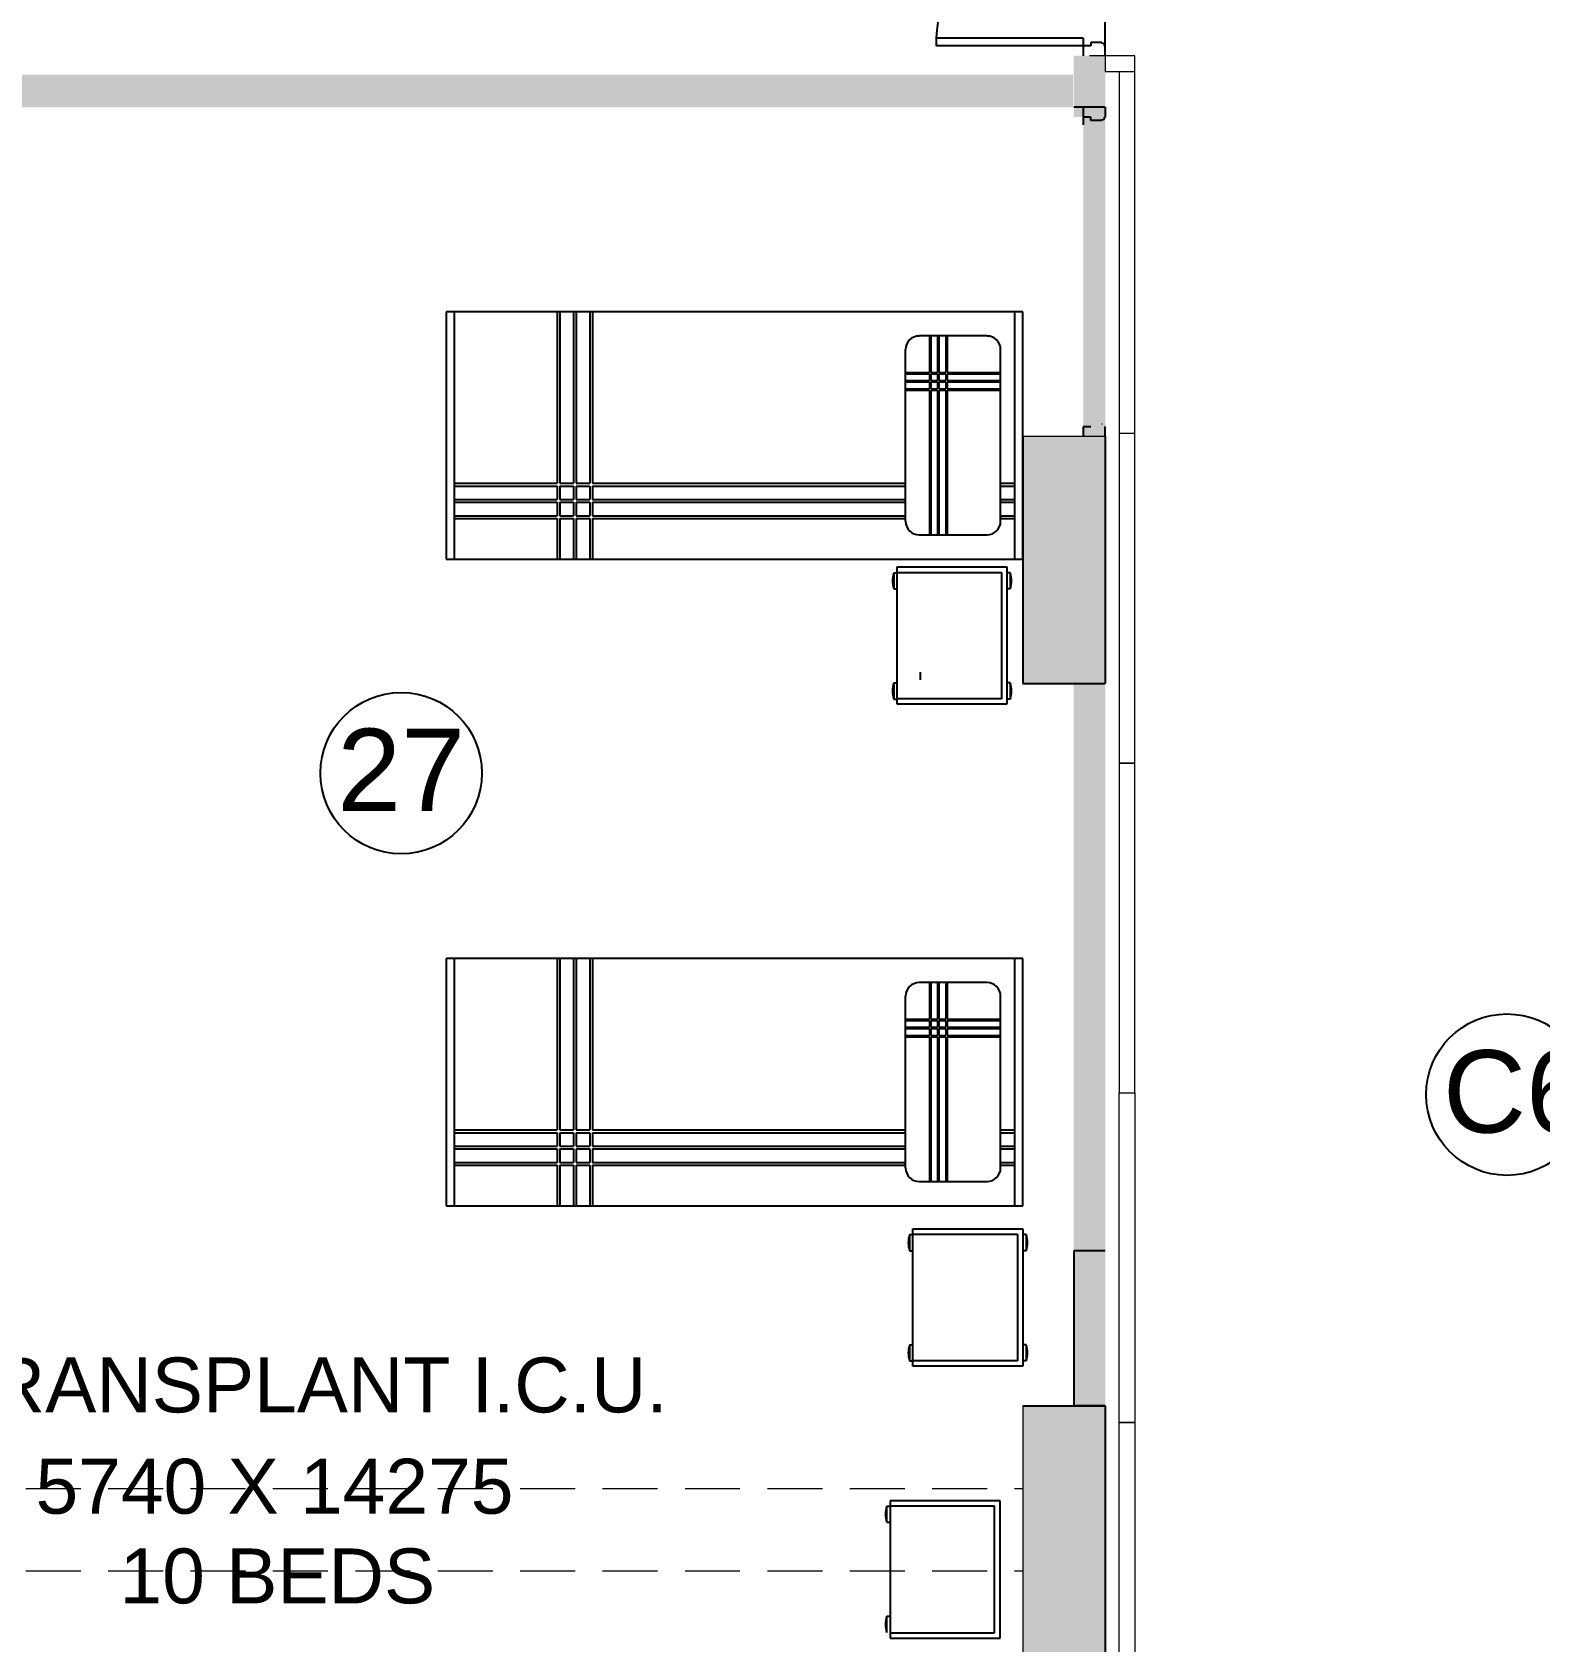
# Model space of a CAD drawing. Extents: x 11034434 to 11724204, y -4674497 to -3911811.
# Drawn here: x 11642517 to 11648006, y -4544222 to -4538362 of the extents above; entities that cross this region are included whole.
import ezdxf

# ---------------------------------------------------------------- set-up
doc = ezdxf.new("R2010")
doc.units = 0
doc.header["$MEASUREMENT"] = 0
doc.linetypes.add('HIDDEN', pattern=[0.375, 0.25, -0.125])
doc.layers.get('0').update_dxf_attribs({"color": 251, "linetype": 'CONTINUOUS'})
doc.layers.add('0.0', color=251, linetype='CONTINUOUS', lineweight=0)
doc.layers.add('WALL PANEL', color=7, linetype='CONTINUOUS', lineweight=15)
doc.layers.add('BEAM', color=251, linetype='CONTINUOUS')
doc.layers.add('HATCH', color=251, linetype='CONTINUOUS')
doc.styles.get("Standard").update_dxf_attribs({"font": 'arial.ttf'})

msp = doc.modelspace()

# ---------------------------------------------------------------- hatches: boundary and pattern name
at = {"ltscale": 500}
for points in [[(11646309, -4538671.4), (11646424, -4538671.4), (11646424.3, -4538448), (11646309.4, -4538448), (11646309, -4538448), (11646309, -4538448)], [(11640279, -4538517.3), (11646307.1, -4538517.3), (11646307.1, -4538635.9), (11640279, -4538635.9)], [(11646344, -4539835.4), (11646424, -4539835.4), (11646424, -4538671.3), (11646344, -4538671.3)], [(11646309, -4542798), (11646309, -4543363), (11646424, -4543363), (11646424, -4540733), (11646309, -4540733)]]:
    msp.add_hatch(color=256, dxfattribs=at).paths.add_polyline_path(points)
at = {"layer": 'HATCH', "ltscale": 500}
h = msp.add_hatch(color=251, dxfattribs=at)
h.dxf.hatch_style = 1
h.paths.add_polyline_path([(11633364, -4566323), (11633664, -4566323), (11633664, -4567223), (11633364, -4567223)])
h.paths.add_polyline_path([(11676774, -4570188), (11677674, -4570188), (11677674, -4570488), (11676774, -4570488)])
h.paths.add_polyline_path([(11651189, -4576253), (11651489, -4576253), (11651489, -4577153), (11651189, -4577153)])
h.paths.add_polyline_path([(11673574, -4576253), (11674174, -4576253), (11674174, -4576553), (11673574, -4576553)])
h.paths.add_polyline_path([(11629934, -4558133), (11630684, -4558133), (11630684, -4558433), (11629934, -4558433)])
h.paths.add_polyline_path([(11629934, -4561663), (11630834, -4561663), (11630834, -4561963), (11629934, -4561963)])
h.paths.add_polyline_path([(11666915.7, -4576153), (11667744, -4576153), (11667744, -4576453), (11666915.7, -4576453)])
h.paths.add_polyline_path([(11643159, -4575553), (11643459, -4575553), (11643459, -4576453), (11643159, -4576453)])
h.paths.add_polyline_path([(11636989, -4575703), (11637289, -4575703), (11637289, -4576453), (11636989, -4576453)])
h.paths.add_polyline_path([(11636664, -4576478), (11636964, -4576478), (11636964, -4577228), (11636664, -4577228)])
h.paths.add_polyline_path([(11629934, -4547263), (11630684, -4547263), (11630684, -4547563), (11629934, -4547563)])
h.paths.add_polyline_path([(11676774, -4547263), (11677674, -4547263), (11677674, -4547563), (11676774, -4547563)])
h.paths.add_polyline_path([(11629834, -4566323), (11630134, -4566323), (11630134, -4567223), (11629834, -4567223)])
h.paths.add_polyline_path([(11636664, -4575703), (11636964, -4575703), (11636964, -4576453), (11636664, -4576453)])
h.paths.add_polyline_path([(11676674, -4533533), (11676974, -4533533), (11676974, -4532554.7), (11676674, -4532554.7)])
h.paths.add_polyline_path([(11629934, -4554533), (11630684, -4554533), (11630684, -4554833), (11629934, -4554833)])
h.paths.add_polyline_path([(11658389, -4576253), (11658689, -4576253), (11658689, -4577153), (11658389, -4577153)])
h.paths.add_polyline_path([(11676774, -4527303), (11677674, -4527303), (11677674, -4527603), (11676774, -4527603)])
h.paths.add_polyline_path([(11676774, -4543663), (11677674, -4543663), (11677674, -4543963), (11676774, -4543963)])
h.paths.add_polyline_path([(11629934, -4550933), (11630684, -4550933), (11630684, -4551233), (11629934, -4551233)])
h.paths.add_polyline_path([(11661989, -4570223), (11662289, -4570223), (11662289, -4571123), (11661989, -4571123)])
h.paths.add_polyline_path([(11676774, -4550933), (11677674, -4550933), (11677674, -4551233), (11676774, -4551233)])
h.paths.add_polyline_path([(11634979, -4536533), (11635279, -4536533), (11635279, -4537133), (11634979, -4537133)])
h.paths.add_polyline_path([(11629934, -4536533), (11630834, -4536533), (11630834, -4536833), (11629934, -4536833)])
h.paths.add_polyline_path([(11676774, -4536533), (11677574, -4536533), (11677574, -4536833), (11676774, -4536833)])
h.paths.add_polyline_path([(11673574, -4565263), (11674272.9, -4565263), (11674272.9, -4565563), (11673574, -4565563)])
h.paths.add_polyline_path([(11670744, -4576153), (11671572.3, -4576153), (11671572.3, -4576453), (11670744, -4576453)])
h.paths.add_polyline_path([(11676774, -4558133), (11677674, -4558133), (11677674, -4558433), (11676774, -4558433)])
h.paths.add_polyline_path([(11634979, -4532933), (11635279, -4532933), (11635279, -4533533), (11634979, -4533533)])
h.paths.add_polyline_path([(11635304, -4532933), (11635604, -4532933), (11635604, -4533533), (11635304, -4533533)])
h.paths.add_polyline_path([(11631314, -4532633), (11631614, -4532633), (11631614, -4533533), (11631314, -4533533)])
h.paths.add_polyline_path([(11676774, -4576153), (11677674, -4576153), (11677674, -4576453), (11676774, -4576453)])
h.paths.add_polyline_path([(11649424, -4525003), (11649724, -4525003), (11649724, -4525903), (11649424, -4525903)])
h.paths.add_polyline_path([(11655454, -4525003), (11655754, -4525003), (11655754, -4525903), (11655454, -4525903)])
h.paths.add_polyline_path([(11633364, -4575703), (11633664, -4575703), (11633664, -4576453), (11633364, -4576453)])
h.paths.add_polyline_path([(11635304, -4536533), (11635604, -4536533), (11635604, -4537133), (11635304, -4537133)])
h.paths.add_polyline_path([(11646124, -4525003), (11646424, -4525003), (11646424, -4525903), (11646124, -4525903)])
h.paths.add_polyline_path([(11631314, -4526753), (11631614, -4526753), (11631614, -4527503), (11631314, -4527503)])
h.paths.add_polyline_path([(11634979, -4540133), (11635279, -4540133), (11635279, -4540733), (11634979, -4540733)])
h.paths.add_polyline_path([(11635304, -4540733), (11635604, -4540733), (11635604, -4540133), (11635304, -4540133)])
h.paths.add_polyline_path([(11633364, -4561213), (11633664, -4561213), (11633664, -4561963), (11633364, -4561963)])
h.paths.add_polyline_path([(11634979, -4526753), (11635279, -4526753), (11635279, -4527503), (11634979, -4527503)])
h.paths.add_polyline_path([(11632914, -4576478), (11633664, -4576478), (11633664, -4576778), (11632914, -4576778)])
h.paths.add_polyline_path([(11661989, -4576253), (11662289, -4576253), (11662289, -4577153), (11661989, -4577153)])
h.paths.add_polyline_path([(11633364, -4570223), (11633664, -4570223), (11633664, -4570973), (11633364, -4570973)])
h.paths.add_polyline_path([(11654789, -4576253), (11655089, -4576253), (11655089, -4577153), (11654789, -4577153)])
h.paths.add_polyline_path([(11676774, -4540133), (11677674, -4540133), (11677674, -4540433), (11676774, -4540433)])
h.paths.add_polyline_path([(11629934, -4543663), (11630684, -4543663), (11630684, -4543963), (11629934, -4543963)])
h.paths.add_polyline_path([(11670744, -4576478), (11671344, -4576478), (11671344, -4576778), (11670744, -4576778)])
h.paths.add_polyline_path([(11629659, -4576478), (11630409, -4576478), (11630409, -4576778), (11629659, -4576778)])
h.paths.add_polyline_path([(11667144, -4576478), (11667744, -4576478), (11667744, -4576778), (11667144, -4576778)])
h.paths.add_polyline_path([(11630834, -4540133), (11629934, -4540133), (11629934, -4540433), (11630834, -4540433)])
h.paths.add_polyline_path([(11643159, -4570223), (11643459, -4570223), (11643459, -4571123), (11643159, -4571123)])
h.paths.add_polyline_path([(11647589, -4576253), (11647889, -4576253), (11647889, -4577153), (11647589, -4577153)])
h.paths.add_polyline_path([(11667444, -4570223), (11667744, -4570223), (11667744, -4571123), (11667444, -4571123)])
h.paths.add_polyline_path([(11676774, -4561663), (11677674, -4561663), (11677674, -4561963), (11676774, -4561963)])
h.paths.add_polyline_path([(11676774, -4566923), (11677752.3, -4566923), (11677752.3, -4567223), (11676774, -4567223)])
h.paths.add_polyline_path([(11637734, -4526603), (11638034, -4526603), (11638034, -4527503), (11637734, -4527503)])
edge = h.paths.add_edge_path()
edge.add_line((11658239, -4526603), (11658239, -4527503))
edge.add_line((11670744, -4567223), (11671722.3, -4567223))
edge.add_line((11636664, -4561213), (11636664, -4561963))
edge.add_line((11658539, -4533533), (11658539, -4532633))
edge.add_line((11636964, -4570973), (11636964, -4570223))
edge.add_line((11636989, -4570223), (11636989, -4570973))
h.paths.add_polyline_path([(11655454, -4566923), (11656354, -4566923), (11656354, -4567223), (11655454, -4567223)], flags=17)
h.paths.add_polyline_path([(11640094, -4566323), (11640394, -4566323), (11640394, -4567223), (11640094, -4567223)], flags=17)
h.paths.add_polyline_path([(11636989, -4566473), (11637289, -4566473), (11637289, -4567223), (11636989, -4567223)], flags=17)
h.paths.add_polyline_path([(11636989, -4570223), (11637289, -4570223), (11637289, -4570973), (11636989, -4570973)], flags=17)
h.paths.add_polyline_path([(11645445.7, -4566923), (11646424, -4566923), (11646424, -4567223), (11645445.7, -4567223)], flags=17)
h.paths.add_polyline_path([(11647249.9, -4570223), (11648228.1, -4570223), (11648228.1, -4570523), (11647249.9, -4570523)], flags=17)
h.paths.add_polyline_path([(11660814, -4566923), (11661714, -4566923), (11661714, -4567223), (11660814, -4567223)], flags=17)
h.paths.add_polyline_path([(11649424, -4566923), (11650402.3, -4566923), (11650402.3, -4567223), (11649424, -4567223)], flags=17)
h.paths.add_polyline_path([(11666844, -4566923), (11667744, -4566923), (11667744, -4567223), (11666844, -4567223)], flags=17)
h.paths.add_polyline_path([(11636664, -4566473), (11636964, -4566473), (11636964, -4567223), (11636664, -4567223)], flags=17)
h.paths.add_polyline_path([(11636664, -4570223), (11636964, -4570223), (11636964, -4570973), (11636664, -4570973)], flags=17)
h.paths.add_polyline_path([(11660814, -4540133), (11661714, -4540133), (11661714, -4540433), (11660814, -4540433)], flags=17)
h.paths.add_polyline_path([(11655454, -4532933), (11655754, -4532933), (11655754, -4533533), (11655454, -4533533)], flags=16)
h.paths.add_polyline_path([(11655454, -4547263), (11656354, -4547263), (11656354, -4547563), (11655454, -4547563)], flags=17)
h.paths.add_polyline_path([(11652224, -4531073), (11652824, -4531073), (11652824, -4531373), (11652224, -4531373)], flags=17)
h.paths.add_polyline_path([(11652224, -4533233), (11652824, -4533233), (11652824, -4533533), (11652224, -4533533)], flags=16)
h.paths.add_polyline_path([(11660814, -4561663), (11661714, -4561663), (11661714, -4561963), (11660814, -4561963)], flags=17)
h.paths.add_polyline_path([(11636664, -4561213), (11636964, -4561213), (11636964, -4561963), (11636664, -4561963)], flags=17)
h.paths.add_polyline_path([(11646424, -4551233), (11645524, -4551233), (11645524, -4550933), (11646424, -4550933)], flags=17)
h.paths.add_polyline_path([(11639494, -4558133), (11640394, -4558133), (11640394, -4558433), (11639494, -4558433)], flags=17)
h.paths.add_polyline_path([(11646124, -4561363), (11646424, -4561363), (11646424, -4562263), (11646124, -4562263)], flags=17)
h.paths.add_polyline_path([(11639494, -4561663), (11640394, -4561663), (11640394, -4561963), (11639494, -4561963)], flags=17)
h.paths.add_polyline_path([(11655454, -4558133), (11656354, -4558133), (11656354, -4558433), (11655454, -4558433)], flags=17)
h.paths.add_polyline_path([(11636989, -4561213), (11637289, -4561213), (11637289, -4561963), (11636989, -4561963)], flags=17)
h.paths.add_polyline_path([(11639494, -4554533), (11640394, -4554533), (11640394, -4554833), (11639494, -4554833)], flags=17)
h.paths.add_polyline_path([(11660814, -4543663), (11661714, -4543663), (11661714, -4543963), (11660814, -4543963)], flags=17)
h.paths.add_polyline_path([(11660814, -4554533), (11661714, -4554533), (11661714, -4554833), (11660814, -4554833)], flags=17)
h.paths.add_polyline_path([(11660814, -4550933), (11661714, -4550933), (11661714, -4551233), (11660814, -4551233)], flags=17)
h.paths.add_polyline_path([(11664314, -4565263), (11664914, -4565263), (11664914, -4565563), (11664314, -4565563)], flags=17)
h.paths.add_polyline_path([(11670744, -4547263), (11671644, -4547263), (11671644, -4547563), (11670744, -4547563)], flags=17)
h.paths.add_polyline_path([(11666844, -4547263), (11667744, -4547263), (11667744, -4547563), (11666844, -4547563)], flags=17)
h.paths.add_polyline_path([(11649424, -4554233), (11649724, -4554233), (11649724, -4555133), (11649424, -4555133)], flags=17)
h.paths.add_polyline_path([(11655454, -4554533), (11656354, -4554533), (11656354, -4554833), (11655454, -4554833)], flags=17)
h.paths.add_polyline_path([(11670744, -4566923), (11671722.3, -4566923), (11671722.3, -4567223), (11670744, -4567223)], flags=17)
h.paths.add_polyline_path([(11646124, -4554233), (11646424, -4554233), (11646424, -4555133), (11646124, -4555133)], flags=17)
h.paths.add_polyline_path([(11667444, -4554233), (11667744, -4554233), (11667744, -4555133), (11667444, -4555133)], flags=17)
h.paths.add_polyline_path([(11649424, -4547263), (11650324, -4547263), (11650324, -4547563), (11649424, -4547563)], flags=17)
h.paths.add_polyline_path([(11662541.5, -4533233), (11663441.5, -4533233), (11663441.5, -4533533), (11662541.5, -4533533)], flags=17)
h.paths.add_polyline_path([(11666844, -4533233), (11667744, -4533233), (11667744, -4533533), (11666844, -4533533)], flags=17)
h.paths.add_polyline_path([(11670744, -4533233), (11671644, -4533233), (11671644, -4533533), (11670744, -4533533)], flags=17)
h.paths.add_polyline_path([(11655454, -4550933), (11656354, -4550933), (11656354, -4551233), (11655454, -4551233)], flags=17)
h.paths.add_polyline_path([(11649424, -4550933), (11650324, -4550933), (11650324, -4551233), (11649424, -4551233)], flags=17)
h.paths.add_polyline_path([(11642994, -4565263), (11643594, -4565263), (11643594, -4565563), (11642994, -4565563)], flags=17)
h.paths.add_polyline_path([(11655454, -4540133), (11656354, -4540133), (11656354, -4540433), (11655454, -4540433)], flags=17)
h.paths.add_polyline_path([(11639494, -4550933), (11640394, -4550933), (11640394, -4551233), (11639494, -4551233)], flags=17)
h.paths.add_polyline_path([(11670744, -4550933), (11671644, -4550933), (11671644, -4551233), (11670744, -4551233)], flags=17)
h.paths.add_polyline_path([(11666844, -4550933), (11667744, -4550933), (11667744, -4551233), (11666844, -4551233)], flags=17)
h.paths.add_polyline_path([(11670744, -4554233), (11671044, -4554233), (11671044, -4555133), (11670744, -4555133)], flags=17)
h.paths.add_polyline_path([(11649424, -4557833), (11649724, -4557833), (11649724, -4558733), (11649424, -4558733)], flags=17)
h.paths.add_polyline_path([(11670744, -4561363), (11671044, -4561363), (11671044, -4562263), (11670744, -4562263)], flags=17)
h.paths.add_polyline_path([(11655454, -4543663), (11656354, -4543663), (11656354, -4543963), (11655454, -4543963)], flags=17)
h.paths.add_polyline_path([(11667444, -4543363), (11667744, -4543363), (11667744, -4544263), (11667444, -4544263)], flags=17)
h.paths.add_polyline_path([(11670744, -4543363), (11671044, -4543363), (11671044, -4544263), (11670744, -4544263)], flags=17)
h.paths.add_polyline_path([(11645524, -4547263), (11646424, -4547263), (11646424, -4547563), (11645524, -4547563)], flags=17)
h.paths.add_polyline_path([(11660618.7, -4547262.8), (11661714, -4547263), (11661714, -4547563), (11660618.7, -4547562.8)], flags=17)
h.paths.add_polyline_path([(11639494, -4547263), (11640394, -4547263), (11640394, -4547563), (11639494, -4547563)], flags=17)
h.paths.add_polyline_path([(11654449.9, -4570223), (11655428.1, -4570223), (11655428.1, -4570523), (11654449.9, -4570523)], flags=17)
h.paths.add_polyline_path([(11646124, -4557833), (11646424, -4557833), (11646424, -4558733), (11646124, -4558733)], flags=17)
h.paths.add_polyline_path([(11641979, -4527503), (11642279, -4527503), (11642279, -4526703), (11641979, -4526703)], flags=17)
h.paths.add_polyline_path([(11670744, -4539833), (11671044, -4539833), (11671044, -4540733), (11670744, -4540733)], flags=17)
h.paths.add_polyline_path([(11646124, -4530473), (11646424, -4530473), (11646424, -4531373), (11646124, -4531373)], flags=17)
h.paths.add_polyline_path([(11660814, -4536533), (11661714, -4536533), (11661714, -4536833), (11660814, -4536833)], flags=17)
h.paths.add_polyline_path([(11655454, -4530473), (11655754, -4530473), (11655754, -4531373), (11655454, -4531373)], flags=17)
h.paths.add_polyline_path([(11641979, -4532633), (11642279, -4532633), (11642279, -4533533), (11641979, -4533533)], flags=17)
h.paths.add_polyline_path([(11658239, -4532633), (11658539, -4532633), (11658539, -4533533), (11658239, -4533533)], flags=16)
h.paths.add_polyline_path([(11639494, -4536533), (11640394, -4536533), (11640394, -4536833), (11639494, -4536833)], flags=17)
h.paths.add_polyline_path([(11649424, -4536533), (11650069, -4536533), (11650069, -4536833), (11649424, -4536833)], flags=17)
h.paths.add_polyline_path([(11637734, -4532633), (11638034, -4532633), (11638034, -4533533), (11637734, -4533533)], flags=17)
h.paths.add_polyline_path([(11667444, -4526603), (11667744, -4526603), (11667744, -4527503), (11667444, -4527503)], flags=17)
h.paths.add_polyline_path([(11646124, -4532633), (11646424, -4532633), (11646424, -4533533), (11646124, -4533533)], flags=17)
h.paths.add_polyline_path([(11662841.5, -4526603), (11663141.5, -4526603), (11663141.5, -4527503), (11662841.5, -4527503)], flags=17)
h.paths.add_polyline_path([(11670744, -4536533), (11671644, -4536533), (11671644, -4536833), (11670744, -4536833)], flags=17)
h.paths.add_polyline_path([(11646124, -4543363), (11646424, -4543363), (11646424, -4544263), (11646124, -4544263)], flags=17)
h.paths.add_polyline_path([(11639494, -4540133), (11640394, -4540133), (11640394, -4540433), (11639494, -4540433)], flags=17)
h.paths.add_polyline_path([(11658239, -4526603), (11658539, -4526603), (11658539, -4527503), (11658239, -4527503)], flags=17)
h.paths.add_polyline_path([(11666844, -4536533), (11667744, -4536533), (11667744, -4536833), (11666844, -4536833)], flags=17)
h.paths.add_polyline_path([(11670744, -4526603), (11671044, -4526603), (11671044, -4527503), (11670744, -4527503)], flags=17)
h.paths.add_polyline_path([(11658049.9, -4570223), (11659028.1, -4570223), (11659028.1, -4570523), (11658049.9, -4570523)], flags=17)
h.paths.add_polyline_path([(11655454, -4536533), (11656354, -4536533), (11656354, -4536833), (11655454, -4536833)], flags=17)
h.paths.add_polyline_path([(11655454, -4561663), (11656354, -4561663), (11656354, -4561963), (11655454, -4561963)], flags=17)
h.paths.add_polyline_path([(11649424, -4539833), (11649724, -4539833), (11649724, -4540733), (11649424, -4540733)], flags=17)
h.paths.add_polyline_path([(11660814, -4558133), (11661714, -4558133), (11661714, -4558433), (11660814, -4558433)], flags=17)
h.paths.add_polyline_path([(11646124, -4540733), (11646424, -4540733), (11646424, -4539835.4), (11646124, -4539835.4)], flags=17)
h.paths.add_polyline_path([(11667444, -4557833), (11667744, -4557833), (11667744, -4558733), (11667444, -4558733)], flags=17)
h.paths.add_polyline_path([(11649424, -4561363), (11649724, -4561363), (11649724, -4562263), (11649424, -4562263)], flags=17)
h.paths.add_polyline_path([(11670744, -4557833), (11671044, -4557833), (11671044, -4558733), (11670744, -4558733)], flags=17)
h.paths.add_polyline_path([(11645445.7, -4536533), (11646424, -4536533), (11646424, -4536833), (11645445.7, -4536833)], flags=17)
h.paths.add_polyline_path([(11667444, -4561363), (11667744, -4561363), (11667744, -4562263), (11667444, -4562263)], flags=17)
h.paths.add_polyline_path([(11649424, -4543363), (11649724, -4543363), (11649724, -4544263), (11649424, -4544263)], flags=17)
h.paths.add_polyline_path([(11639494, -4543663), (11640394, -4543663), (11640394, -4543963), (11639494, -4543963)], flags=17)
h.paths.add_polyline_path([(11667444, -4539833), (11667744, -4539833), (11667744, -4540733), (11667444, -4540733)], flags=17)
h.paths.add_polyline_path([(11671044, -4570280.2), (11670744, -4570280.2), (11670744, -4571201.3), (11671044, -4571201.3)])

# ---------------------------------------------------------------- linework, layer by layer
at = {"lineweight": 25}
for p, q in [((11646424, -4538448), (11646424, -4537248)), ((11646344, -4538384), (11645808, -4538384)), ((11646344, -4538384), (11646344, -4538448)), ((11646372, -4538412), (11645808, -4538412)), ((11646372, -4538400), (11646372, -4538412)), ((11646412, -4538400), (11646372, -4538400)), ((11646412, -4538400), (11646412, -4538402)), ((11646424, -4538412), (11646422, -4538412)), ((11646424, -4538448), (11646424, -4538412)), ((11646424, -4538635.4), (11646309, -4538635.4)), ((11646344, -4538635.4), (11646344, -4538699.4)), ((11646372, -4538671.4), (11646344, -4538671.4)), ((11646372, -4538683.4), (11646372, -4538671.4)), ((11646412, -4538683.4), (11646372, -4538683.4)), ((11646412, -4538683.4), (11646412, -4538681.4)), ((11646424, -4538671.4), (11646422, -4538671.4)), ((11646424, -4538635.4), (11646424, -4538671.4)), ((11646124, -4539380), (11644024, -4539380)), ((11644024, -4539380), (11644024, -4540280)), ((11644053.5, -4539380), (11644053.5, -4540280)), ((11646094.5, -4540280), (11646094.5, -4539380)), ((11646124, -4540280), (11646124, -4539380)), ((11645993.8, -4539468.1), (11645746.3, -4539468.1)), ((11645697.1, -4540142.7), (11645697.1, -4539517.4)), ((11646043, -4540142.7), (11646043, -4539517.4)), ((11646372, -4539799.4), (11646344, -4539799.4)), ((11646344, -4539799.4), (11646344, -4539835.4)), ((11646412, -4539787.4), (11646412, -4539789.4)), ((11646424, -4539799.4), (11646422, -4539799.4)), ((11646424, -4539835.4), (11646424, -4539799.4)), ((11645746.3, -4540191.9), (11645993.8, -4540191.9)), ((11644024, -4540280), (11646124, -4540280)), ((11645653.7, -4540329.9), (11645665.9, -4540329.9)), ((11645653.7, -4540329.9), (11645653.7, -4540389)), ((11645665.9, -4540808.9), (11645665.9, -4540308.9)), ((11645665.9, -4540308.9), (11646065.9, -4540308.9)), ((11645665.9, -4540328.6), (11646046.2, -4540328.6)), ((11646046.2, -4540328.6), (11646046.2, -4540789.2)), ((11646065.9, -4540308.9), (11646065.9, -4540808.9)), ((11646078.1, -4540329.9), (11646065.9, -4540329.9)), ((11646078.1, -4540329.9), (11646078.1, -4540389)), ((11645653.7, -4540389), (11645665.9, -4540389)), ((11646078.1, -4540389), (11646065.9, -4540389)), ((11645653.7, -4540730.9), (11645665.9, -4540730.9)), ((11645653.7, -4540730.9), (11645653.7, -4540790)), ((11645749.9, -4540691.3), (11645749.9, -4540719.3)), ((11646078.1, -4540730.9), (11646065.9, -4540730.9)), ((11646078.1, -4540730.9), (11646078.1, -4540790)), ((11645653.7, -4540790), (11645665.9, -4540790)), ((11646046.2, -4540789.2), (11645665.9, -4540789.2)), ((11646078.1, -4540790), (11646065.9, -4540790)), ((11646065.9, -4540808.9), (11645665.9, -4540808.9)), ((11646124, -4541734.1), (11644024, -4541734.1)), ((11644024, -4541734.1), (11644024, -4542634.1)), ((11644053.5, -4541734.1), (11644053.5, -4542634.1)), ((11646094.5, -4542634.1), (11646094.5, -4541734.1)), ((11646124, -4542634.1), (11646124, -4541734.1)), ((11645993.8, -4541822.2), (11645746.3, -4541822.2)), ((11645697.1, -4542496.8), (11645697.1, -4541871.4)), ((11646043, -4542496.8), (11646043, -4541871.4)), ((11645746.3, -4542546), (11645993.8, -4542546)), ((11644024, -4542634.1), (11646124, -4542634.1)), ((11645724, -4543218.1), (11645724, -4542718.1)), ((11645724, -4542718.1), (11646124, -4542718.1)), ((11646124, -4542718.1), (11646124, -4543218.1)), ((11645711.8, -4542739.2), (11645724, -4542739.2)), ((11645711.8, -4542739.2), (11645711.8, -4542798.3)), ((11645724, -4542737.8), (11646104.3, -4542737.8)), ((11646104.3, -4542737.8), (11646104.3, -4543198.4)), ((11646136.2, -4542739.2), (11646124, -4542739.2)), ((11646136.2, -4542739.2), (11646136.2, -4542798.3)), ((11645711.8, -4542798.3), (11645724, -4542798.3)), ((11646136.2, -4542798.3), (11646124, -4542798.3)), ((11646424, -4542798), (11646309, -4542798)), ((11646309, -4542798), (11646309, -4543363)), ((11645711.8, -4543140.2), (11645724, -4543140.2)), ((11645711.8, -4543140.2), (11645711.8, -4543199.3)), ((11646136.2, -4543140.2), (11646124, -4543140.2)), ((11646136.2, -4543140.2), (11646136.2, -4543199.3)), ((11645711.8, -4543199.3), (11645724, -4543199.3)), ((11646104.3, -4543198.4), (11645724, -4543198.4)), ((11646136.2, -4543199.3), (11646124, -4543199.3)), ((11646124, -4543218.1), (11645724, -4543218.1)), ((11646424, -4543363), (11646309, -4543363)), ((11645628.8, -4543727.4), (11645641, -4543727.4)), ((11645628.8, -4543786.5), (11645628.8, -4543727.4)), ((11645641, -4543708.6), (11645641, -4544208.6)), ((11646041, -4543708.6), (11645641, -4543708.6)), ((11646021.3, -4543728.3), (11645641, -4543728.3)), ((11646021.3, -4544188.9), (11646021.3, -4543728.3)), ((11646041, -4544208.6), (11646041, -4543708.6)), ((11645628.8, -4543786.5), (11645641, -4543786.5)), ((11645628.8, -4544128.4), (11645641, -4544128.4)), ((11645628.8, -4544187.5), (11645628.8, -4544128.4)), ((11645641, -4544188.9), (11646021.3, -4544188.9)), ((11645641, -4544208.6), (11646041, -4544208.6))]:
    msp.add_line(p, q, dxfattribs=at)
at = {"lineweight": 25, "ltscale": 0.75}
for p, q in [((11644428.9, -4539380), (11644428.9, -4540004.4)), ((11644438.7, -4539380), (11644438.7, -4540004.4)), ((11644487.9, -4539380), (11644487.9, -4540004.4)), ((11644497.8, -4539380), (11644497.8, -4540004.4)), ((11644547, -4539380), (11644547, -4540004.4)), ((11644556.8, -4539380), (11644556.8, -4540004.4)), ((11645784, -4539468.1), (11645784, -4539600.9)), ((11645788.9, -4539468.1), (11645788.9, -4539600.9)), ((11645813.5, -4539468.1), (11645813.5, -4539600.9)), ((11645818.5, -4539468.1), (11645818.5, -4539600.9)), ((11645843.1, -4539468.1), (11645843.1, -4539600.9)), ((11645848, -4539468.1), (11645848, -4539600.9)), ((11645697.1, -4539600.9), (11645784, -4539600.9)), ((11645697.1, -4539605.8), (11645784, -4539605.8)), ((11645784, -4539605.8), (11645784, -4539630.4)), ((11645788.9, -4539600.9), (11645813.5, -4539600.9)), ((11645788.9, -4539605.8), (11645813.5, -4539605.8)), ((11645788.9, -4539605.8), (11645788.9, -4539630.4)), ((11645813.5, -4539605.8), (11645813.5, -4539630.4)), ((11645818.5, -4539600.9), (11645843.1, -4539600.9)), ((11645818.5, -4539605.8), (11645843.1, -4539605.8)), ((11645818.5, -4539605.8), (11645818.5, -4539630.4)), ((11645843.1, -4539605.8), (11645843.1, -4539630.4)), ((11645848, -4539600.9), (11646043, -4539600.9)), ((11645848, -4539605.8), (11646043, -4539605.8)), ((11645848, -4539605.8), (11645848, -4539630.4)), ((11645697.1, -4539630.4), (11645784, -4539630.4)), ((11645697.1, -4539635.4), (11645784, -4539635.4)), ((11645697.1, -4539660), (11645784, -4539660)), ((11645697.1, -4539664.9), (11645784, -4539664.9)), ((11645784, -4539635.4), (11645784, -4539660)), ((11645784, -4539664.9), (11645784, -4540191.9)), ((11645788.9, -4539630.4), (11645813.5, -4539630.4)), ((11645788.9, -4539635.4), (11645788.9, -4539660)), ((11645788.9, -4539635.4), (11645813.5, -4539635.4)), ((11645788.9, -4539660), (11645813.5, -4539660)), ((11645788.9, -4539664.9), (11645788.9, -4540191.9)), ((11645788.9, -4539664.9), (11645813.5, -4539664.9)), ((11645813.5, -4539635.4), (11645813.5, -4539660)), ((11645813.5, -4539664.9), (11645813.5, -4540191.9)), ((11645818.5, -4539630.4), (11645843.1, -4539630.4)), ((11645818.5, -4539635.4), (11645818.5, -4539660)), ((11645818.5, -4539635.4), (11645843.1, -4539635.4)), ((11645818.5, -4539660), (11645843.1, -4539660)), ((11645818.5, -4539664.9), (11645818.5, -4540191.9)), ((11645818.5, -4539664.9), (11645843.1, -4539664.9)), ((11645843.1, -4539635.4), (11645843.1, -4539660)), ((11645843.1, -4539664.9), (11645843.1, -4540191.9)), ((11645848, -4539630.4), (11646043, -4539630.4)), ((11645848, -4539635.4), (11646043, -4539635.4)), ((11645848, -4539635.4), (11645848, -4539660)), ((11645848, -4539660), (11646043, -4539660)), ((11645848, -4539664.9), (11646043, -4539664.9)), ((11645848, -4539664.9), (11645848, -4540191.9)), ((11644053.5, -4540004.4), (11644428.9, -4540004.4)), ((11644053.5, -4540014.3), (11644428.9, -4540014.3)), ((11644428.9, -4540014.3), (11644428.9, -4540063.5)), ((11644438.7, -4540004.4), (11644487.9, -4540004.4)), ((11644438.7, -4540014.3), (11644487.9, -4540014.3)), ((11644438.7, -4540014.3), (11644438.7, -4540063.5)), ((11644487.9, -4540014.3), (11644487.9, -4540063.5)), ((11644497.8, -4540004.4), (11644547, -4540004.4)), ((11644497.8, -4540014.3), (11644547, -4540014.3)), ((11644497.8, -4540014.3), (11644497.8, -4540063.5)), ((11644547, -4540014.3), (11644547, -4540063.5)), ((11644556.8, -4540004.4), (11645697.1, -4540004.4)), ((11644556.8, -4540014.3), (11645697.1, -4540014.3)), ((11644556.8, -4540014.3), (11644556.8, -4540063.5)), ((11646043, -4540004.4), (11646094.5, -4540004.4)), ((11646043, -4540014.3), (11646094.5, -4540014.3)), ((11644053.5, -4540063.5), (11644428.9, -4540063.5)), ((11644053.5, -4540073.3), (11644428.9, -4540073.3)), ((11644428.9, -4540073.3), (11644428.9, -4540122.6)), ((11644438.7, -4540063.5), (11644487.9, -4540063.5)), ((11644438.7, -4540073.3), (11644487.9, -4540073.3)), ((11644438.7, -4540073.3), (11644438.7, -4540122.6)), ((11644487.9, -4540073.3), (11644487.9, -4540122.6)), ((11644497.8, -4540063.5), (11644547, -4540063.5)), ((11644497.8, -4540073.3), (11644547, -4540073.3)), ((11644497.8, -4540073.3), (11644497.8, -4540122.6)), ((11644547, -4540073.3), (11644547, -4540122.6)), ((11644556.8, -4540063.5), (11645697.1, -4540063.5)), ((11644556.8, -4540073.3), (11645697.1, -4540073.3)), ((11644556.8, -4540073.3), (11644556.8, -4540122.6)), ((11646043, -4540063.5), (11646094.5, -4540063.5)), ((11646043, -4540073.3), (11646094.5, -4540073.3)), ((11644053.5, -4540122.6), (11644428.9, -4540122.6)), ((11644053.5, -4540132.4), (11644428.9, -4540132.4)), ((11644428.9, -4540132.4), (11644428.9, -4540280)), ((11644438.7, -4540122.6), (11644487.9, -4540122.6)), ((11644438.7, -4540132.4), (11644487.9, -4540132.4)), ((11644438.7, -4540132.4), (11644438.7, -4540280)), ((11644487.9, -4540132.4), (11644487.9, -4540280)), ((11644497.8, -4540122.6), (11644547, -4540122.6)), ((11644497.8, -4540132.4), (11644547, -4540132.4)), ((11644497.8, -4540132.4), (11644497.8, -4540280)), ((11644547, -4540132.4), (11644547, -4540280)), ((11644556.8, -4540122.6), (11645697.1, -4540122.6)), ((11644556.8, -4540132.4), (11645697.1, -4540132.4)), ((11644556.8, -4540132.4), (11644556.8, -4540280)), ((11646043, -4540122.6), (11646094.5, -4540122.6)), ((11646043, -4540132.4), (11646094.5, -4540132.4)), ((11644428.9, -4541734.1), (11644428.9, -4542358.5)), ((11644438.7, -4541734.1), (11644438.7, -4542358.5)), ((11644487.9, -4541734.1), (11644487.9, -4542358.5)), ((11644497.8, -4541734.1), (11644497.8, -4542358.5)), ((11644547, -4541734.1), (11644547, -4542358.5)), ((11644556.8, -4541734.1), (11644556.8, -4542358.5)), ((11645784, -4541822.2), (11645784, -4541955)), ((11645788.9, -4541822.2), (11645788.9, -4541955)), ((11645813.5, -4541822.2), (11645813.5, -4541955)), ((11645818.5, -4541822.2), (11645818.5, -4541955)), ((11645843.1, -4541822.2), (11645843.1, -4541955)), ((11645848, -4541822.2), (11645848, -4541955)), ((11645697.1, -4541955), (11645784, -4541955)), ((11645697.1, -4541959.9), (11645784, -4541959.9)), ((11645784, -4541959.9), (11645784, -4541984.5)), ((11645788.9, -4541955), (11645813.5, -4541955)), ((11645788.9, -4541959.9), (11645813.5, -4541959.9)), ((11645788.9, -4541959.9), (11645788.9, -4541984.5)), ((11645813.5, -4541959.9), (11645813.5, -4541984.5)), ((11645818.5, -4541955), (11645843.1, -4541955)), ((11645818.5, -4541959.9), (11645843.1, -4541959.9)), ((11645818.5, -4541959.9), (11645818.5, -4541984.5)), ((11645843.1, -4541959.9), (11645843.1, -4541984.5)), ((11645848, -4541955), (11646043, -4541955)), ((11645848, -4541959.9), (11646043, -4541959.9)), ((11645848, -4541959.9), (11645848, -4541984.5)), ((11645697.1, -4541984.5), (11645784, -4541984.5)), ((11645697.1, -4541989.4), (11645784, -4541989.4)), ((11645697.1, -4542014.1), (11645784, -4542014.1)), ((11645697.1, -4542019), (11645784, -4542019)), ((11645784, -4541989.4), (11645784, -4542014.1)), ((11645784, -4542019), (11645784, -4542546)), ((11645788.9, -4541984.5), (11645813.5, -4541984.5)), ((11645788.9, -4541989.4), (11645788.9, -4542014.1)), ((11645788.9, -4541989.4), (11645813.5, -4541989.4)), ((11645788.9, -4542014.1), (11645813.5, -4542014.1)), ((11645788.9, -4542019), (11645788.9, -4542546)), ((11645788.9, -4542019), (11645813.5, -4542019)), ((11645813.5, -4541989.4), (11645813.5, -4542014.1)), ((11645813.5, -4542019), (11645813.5, -4542546)), ((11645818.5, -4541984.5), (11645843.1, -4541984.5)), ((11645818.5, -4541989.4), (11645818.5, -4542014.1)), ((11645818.5, -4541989.4), (11645843.1, -4541989.4)), ((11645818.5, -4542014.1), (11645843.1, -4542014.1)), ((11645818.5, -4542019), (11645818.5, -4542546)), ((11645818.5, -4542019), (11645843.1, -4542019)), ((11645843.1, -4541989.4), (11645843.1, -4542014.1)), ((11645843.1, -4542019), (11645843.1, -4542546)), ((11645848, -4541984.5), (11646043, -4541984.5)), ((11645848, -4541989.4), (11646043, -4541989.4)), ((11645848, -4541989.4), (11645848, -4542014.1)), ((11645848, -4542014.1), (11646043, -4542014.1)), ((11645848, -4542019), (11646043, -4542019)), ((11645848, -4542019), (11645848, -4542546)), ((11644053.5, -4542358.5), (11644428.9, -4542358.5)), ((11644053.5, -4542368.4), (11644428.9, -4542368.4)), ((11644428.9, -4542368.4), (11644428.9, -4542417.6)), ((11644438.7, -4542358.5), (11644487.9, -4542358.5)), ((11644438.7, -4542368.4), (11644487.9, -4542368.4)), ((11644438.7, -4542368.4), (11644438.7, -4542417.6)), ((11644487.9, -4542368.4), (11644487.9, -4542417.6)), ((11644497.8, -4542358.5), (11644547, -4542358.5)), ((11644497.8, -4542368.4), (11644547, -4542368.4)), ((11644497.8, -4542368.4), (11644497.8, -4542417.6)), ((11644547, -4542368.4), (11644547, -4542417.6)), ((11644556.8, -4542358.5), (11645697.1, -4542358.5)), ((11644556.8, -4542368.4), (11645697.1, -4542368.4)), ((11644556.8, -4542368.4), (11644556.8, -4542417.6)), ((11646043, -4542358.5), (11646094.5, -4542358.5)), ((11646043, -4542368.4), (11646094.5, -4542368.4)), ((11644053.5, -4542417.6), (11644428.9, -4542417.6)), ((11644053.5, -4542427.4), (11644428.9, -4542427.4)), ((11644428.9, -4542427.4), (11644428.9, -4542476.6)), ((11644438.7, -4542417.6), (11644487.9, -4542417.6)), ((11644438.7, -4542427.4), (11644487.9, -4542427.4)), ((11644438.7, -4542427.4), (11644438.7, -4542476.6)), ((11644487.9, -4542427.4), (11644487.9, -4542476.6)), ((11644497.8, -4542417.6), (11644547, -4542417.6)), ((11644497.8, -4542427.4), (11644547, -4542427.4)), ((11644497.8, -4542427.4), (11644497.8, -4542476.6)), ((11644547, -4542427.4), (11644547, -4542476.6)), ((11644556.8, -4542417.6), (11645697.1, -4542417.6)), ((11644556.8, -4542427.4), (11645697.1, -4542427.4)), ((11644556.8, -4542427.4), (11644556.8, -4542476.6)), ((11646043, -4542417.6), (11646094.5, -4542417.6)), ((11646043, -4542427.4), (11646094.5, -4542427.4)), ((11644053.5, -4542476.6), (11644428.9, -4542476.6)), ((11644053.5, -4542486.5), (11644428.9, -4542486.5)), ((11644428.9, -4542486.5), (11644428.9, -4542634.1)), ((11644438.7, -4542476.6), (11644487.9, -4542476.6)), ((11644438.7, -4542486.5), (11644487.9, -4542486.5)), ((11644438.7, -4542486.5), (11644438.7, -4542634.1)), ((11644487.9, -4542486.5), (11644487.9, -4542634.1)), ((11644497.8, -4542476.6), (11644547, -4542476.6)), ((11644497.8, -4542486.5), (11644547, -4542486.5)), ((11644497.8, -4542486.5), (11644497.8, -4542634.1)), ((11644547, -4542486.5), (11644547, -4542634.1)), ((11644556.8, -4542476.6), (11645697.1, -4542476.6)), ((11644556.8, -4542486.5), (11645697.1, -4542486.5)), ((11644556.8, -4542486.5), (11644556.8, -4542634.1)), ((11646043, -4542476.6), (11646094.5, -4542476.6)), ((11646043, -4542486.5), (11646094.5, -4542486.5))]:
    msp.add_line(p, q, dxfattribs=at)
at = {"lineweight": 25, "ltscale": 500}
for p, q in [((11646124, -4539833), (11646124, -4540733)), ((11646424, -4539833), (11646424, -4540733)), ((11646124, -4540733), (11646424, -4540733)), ((11646424, -4542798), (11646309, -4542798)), ((11646124, -4543363), (11646424, -4543363)), ((11646424, -4543363), (11646424, -4544263))]:
    msp.add_line(p, q, dxfattribs=at)
at = {"lineweight": -3, "ltscale": 500}
for centre in [(11643860.8, -4541059.4), (11647886.3, -4542229.8)]:
    msp.add_circle(centre, 293.8, dxfattribs=at)
for centre, radius, start, end in [((11646372, -4538412), 564, 90, 180), ((11646412, -4538412), 10, 0, 90), ((11646412, -4538671.4), 10, 270, 0), ((11645746.3, -4539517.4), 49.2, 90.00001, 180.00001), ((11645993.8, -4539517.4), 49.2, 0.00001, 90.00001), ((11645746.3, -4540142.7), 49.2, 180.00001, 270.00001), ((11645993.8, -4540142.7), 49.2, 270.00001, 0.00001), ((11645739.9, -4540359.5), 91.1, 161.07537, 198.92466), ((11645991.9, -4540359.5), 91.1, 341.07537, 18.92466), ((11645739.9, -4540760.5), 91.1, 161.07537, 198.92466), ((11645991.9, -4540760.5), 91.1, 341.07537, 18.92466), ((11645746.3, -4541871.4), 49.2, 90.00001, 180.00001), ((11645993.8, -4541871.4), 49.2, 0.00001, 90.00001), ((11645746.3, -4542496.8), 49.2, 180.00001, 270.00001), ((11645993.8, -4542496.8), 49.2, 270.00001, 0.00001), ((11645798, -4542768.7), 91.1, 161.07537, 198.92466), ((11646050, -4542768.7), 91.1, 341.07537, 18.92466), ((11645798, -4543169.7), 91.1, 161.07537, 198.92466), ((11646050, -4543169.7), 91.1, 341.07537, 18.92466), ((11645715, -4543756.9), 91.1, 161.07534, 198.92463), ((11645715, -4544158), 91.1, 161.07534, 198.92463)]:
    msp.add_arc(centre, radius, start, end)
at = {"layer": '0.0', "ltscale": 500}
for p, q in [((11646124, -4539833), (11646424, -4539833)), ((11646124, -4543363), (11646124, -4544263))]:
    msp.add_line(p, q, dxfattribs=at)
at = {"layer": 'BEAM', "linetype": 'HIDDEN', "lineweight": 18, "ltscale": 800}
for p, q in [((11640394, -4543663), (11646124, -4543663)), ((11640394, -4543963), (11646124, -4543963))]:
    msp.add_line(p, q, dxfattribs=at)
at = {"layer": 'WALL PANEL', "color": 150, "lineweight": 15}
for points in [[(11646424, -4538448), (11646366.8, -4538448)], [(11646531.2, -4539823.2), (11646531.2, -4538455.2)], [(11646474, -4538505.2), (11646474, -4539823.2)], [(11646474, -4539823.2), (11646474, -4542223.3), (11646531.2, -4542223.3), (11646531.2, -4539823.2)], [(11646531.2, -4539823.2), (11646474, -4539823.2)], [(11646474, -4541023.3), (11646531.2, -4541023.3)], [(11646531.2, -4541023.3), (11646474, -4541023.3)], [(11646531.2, -4543423.4), (11646474, -4543423.4), (11646474, -4542223.3), (11646531.2, -4542223.3), (11646531.2, -4543423.4)], [(11646531.2, -4544623.4), (11646474, -4544623.4), (11646474, -4543423.4), (11646531.2, -4543423.4), (11646531.2, -4544623.4)]]:
    msp.add_lwpolyline(points, dxfattribs=at)
msp.add_lwpolyline([(11646531.2, -4538448), (11646424, -4538448), (11646424, -4538505.2), (11646531.2, -4538505.2)], close=True, dxfattribs=at)

# ---------------------------------------------------------------- texts
at = {"lineweight": 20}
for s, height, p in [('27', 300, (11643627.7, -4541197.7)), ('C6', 300, (11647653.2, -4542368.1)), ('TRANSPLANT I.C.U.', 200, (11642192.2, -4543386.7)), ('5740 X 14275', 200, (11642529.5, -4543755.4)), ('10 BEDS', 200, (11642835.2, -4544081.9))]:
    msp.add_text(s, height=height, dxfattribs=at).set_placement(p)

doc.saveas('drawing.dxf')
